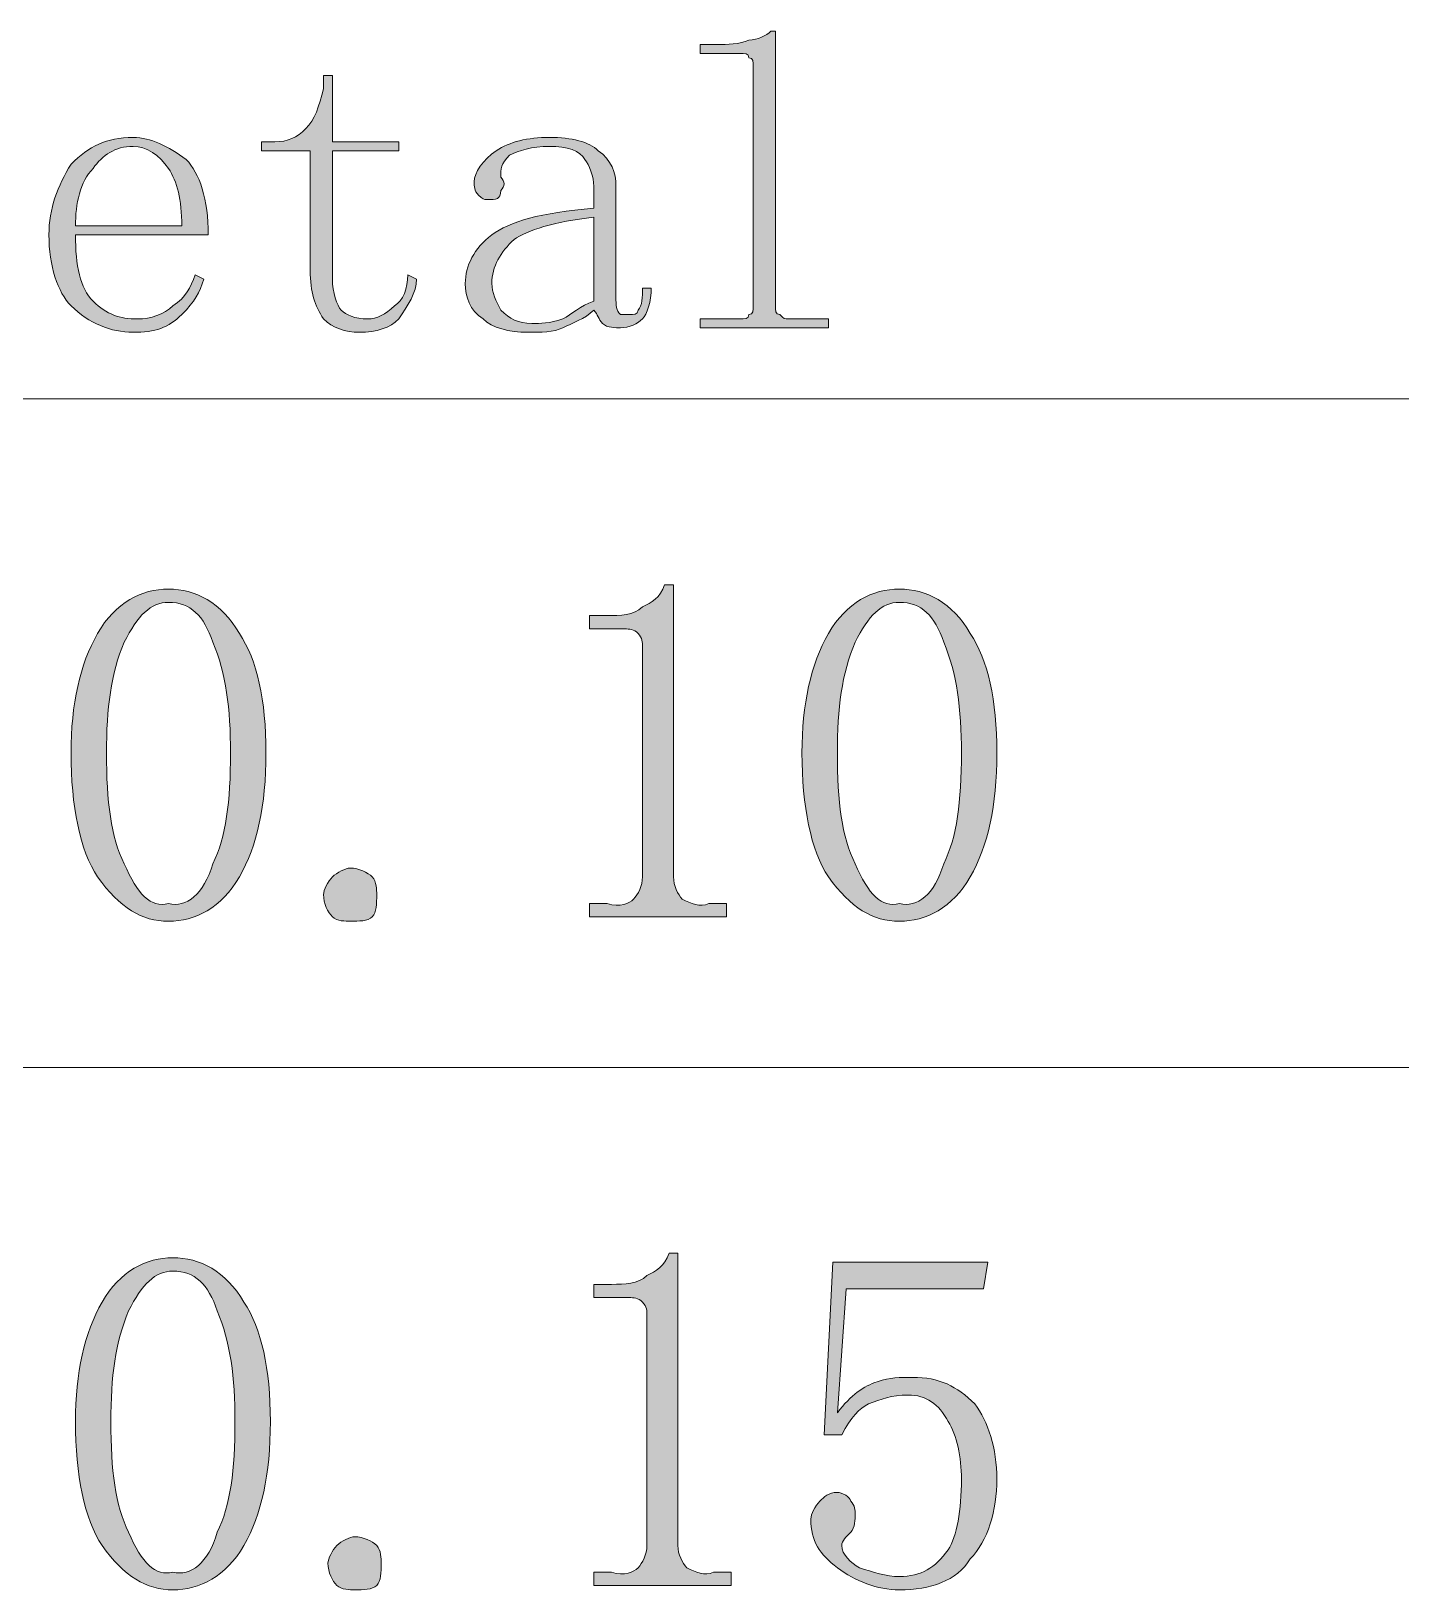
# Model space of a CAD drawing. Header units: millimetres. Extents: x 0 to 297, y 0 to 208.
# Drawn here: x 155.54 to 161.5, y 13.03 to 19.78 of the extents above; entities that cross this region are included whole.
import ezdxf

# ---------------------------------------------------------------- set-up
doc = ezdxf.new("R2010")
doc.units = ezdxf.units.MM

msp = doc.modelspace()

# ---------------------------------------------------------------- hatches: boundary and pattern name
h = msp.add_hatch(color=7)
edge = h.paths.add_edge_path(flags=0)
edge.add_spline(control_points=[(155.364392, 18.590982), (155.364392, 18.571579), (155.364392, 18.552529), (155.383794, 18.552529), (155.402844, 18.533479), (155.402844, 18.533479), (155.421894, 18.533479), (155.421894, 18.533479), (155.460347, 18.533479), (155.460347, 18.533479), (155.460347, 18.533479), (155.460347, 18.495026), (155.460347, 18.495026), (155.460347, 18.495026), (155.153783, 18.495026), (155.153783, 18.495026), (155.153783, 18.495026), (155.153783, 18.533479), (155.153783, 18.533479), (155.153783, 18.533479), (155.191883, 18.533479), (155.191883, 18.533479), (155.211286, 18.533479), (155.230336, 18.533479), (155.230336, 18.552529), (155.249386, 18.552529), (155.249386, 18.571579), (155.249386, 18.590982), (155.249386, 18.590982), (155.249386, 19.530076), (155.249386, 19.530076), (155.249386, 19.530076), (155.230336, 19.530076), (155.230336, 19.530076), (155.230336, 19.530076), (155.000325, 18.495026), (155.000325, 18.495026), (155.000325, 18.495026), (154.942822, 18.495026), (154.942822, 18.495026), (154.942822, 18.495026), (154.942822, 18.495026), (154.942822, 18.495026), (154.942822, 18.495026), (154.732214, 19.510674), (154.732214, 19.510674), (154.732214, 19.510674), (154.712811, 19.510674), (154.712811, 19.510674), (154.712811, 19.510674), (154.712811, 18.590982), (154.712811, 18.590982), (154.712811, 18.571579), (154.712811, 18.552529), (154.732214, 18.552529), (154.751264, 18.533479), (154.770314, 18.533479), (154.789717, 18.533479), (154.789717, 18.533479), (154.808767, 18.533479), (154.808767, 18.533479), (154.808767, 18.533479), (154.808767, 18.495026), (154.808767, 18.495026), (154.808767, 18.495026), (154.578756, 18.495026), (154.578756, 18.495026), (154.578756, 18.495026), (154.578756, 18.533479), (154.578756, 18.533479), (154.578756, 18.533479), (154.597806, 18.533479), (154.597806, 18.533479), (154.636258, 18.533479), (154.655308, 18.533479), (154.655308, 18.552529), (154.674711, 18.552529), (154.674711, 18.571579), (154.674711, 18.590982), (154.674711, 18.590982), (154.674711, 19.625679), (154.674711, 19.625679), (154.674711, 19.645082), (154.674711, 19.664132), (154.655308, 19.664132), (154.655308, 19.683182), (154.636258, 19.683182), (154.617208, 19.683182), (154.617208, 19.683182), (154.578756, 19.683182), (154.578756, 19.683182), (154.578756, 19.683182), (154.578756, 19.721635), (154.578756, 19.721635), (154.578756, 19.721635), (154.789717, 19.721635), (154.789717, 19.721635), (154.789717, 19.721635), (154.981275, 18.78254), (154.981275, 18.78254), (154.981275, 18.78254), (155.000325, 18.78254), (155.000325, 18.78254), (155.000325, 18.78254), (155.211286, 19.721635), (155.211286, 19.721635), (155.211286, 19.721635), (155.460347, 19.721635), (155.460347, 19.721635), (155.460347, 19.721635), (155.460347, 19.683182), (155.460347, 19.683182), (155.460347, 19.683182), (155.421894, 19.683182), (155.421894, 19.683182), (155.402844, 19.683182), (155.402844, 19.683182), (155.383794, 19.664132), (155.364392, 19.664132), (155.364392, 19.645082), (155.364392, 19.625679), (155.364392, 19.625679), (155.364392, 18.590982), (155.364392, 18.590982), (155.364392, 18.590982), (155.364392, 18.590982), (155.364392, 18.590982)], knot_values=[0, 0, 0, 0, 1, 1, 1, 2, 2, 2, 3, 3, 3, 4, 4, 4, 5, 5, 5, 6, 6, 6, 7, 7, 7, 8, 8, 8, 9, 9, 9, 10, 10, 10, 11, 11, 11, 12, 12, 12, 13, 13, 13, 14, 14, 14, 15, 15, 15, 16, 16, 16, 17, 17, 17, 18, 18, 18, 19, 19, 19, 20, 20, 20, 21, 21, 21, 22, 22, 22, 23, 23, 23, 24, 24, 24, 25, 25, 25, 26, 26, 26, 27, 27, 27, 28, 28, 28, 29, 29, 29, 30, 30, 30, 31, 31, 31, 32, 32, 32, 33, 33, 33, 34, 34, 34, 35, 35, 35, 36, 36, 36, 37, 37, 37, 38, 38, 38, 39, 39, 39, 40, 40, 40, 41, 41, 41, 42, 42, 42, 42], degree=3, periodic=1)
edge = h.paths.add_edge_path(flags=0)
edge.add_spline(control_points=[(156.188481, 18.935999), (156.188481, 19.050651), (156.169431, 19.127557), (156.130978, 19.18506), (156.092878, 19.242563), (156.035375, 19.280663), (155.977872, 19.280663), (155.900967, 19.280663), (155.843817, 19.242563), (155.805364, 19.18506), (155.747861, 19.127557), (155.728811, 19.031601), (155.728811, 18.935999), (155.728811, 18.935999), (156.188481, 18.935999), (156.188481, 18.935999), (156.188481, 18.935999), (156.188481, 18.935999), (156.188481, 18.935999)], knot_values=[0, 0, 0, 0, 1, 1, 1, 2, 2, 2, 3, 3, 3, 4, 4, 4, 5, 5, 5, 6, 6, 6, 6], degree=3, periodic=1)
edge = h.paths.add_edge_path(flags=0)
edge.add_spline(control_points=[(155.728811, 18.897546), (155.728811, 18.76349), (155.747861, 18.667535), (155.805364, 18.610032), (155.862867, 18.552529), (155.920369, 18.533479), (155.996922, 18.533479), (156.054425, 18.533479), (156.111928, 18.552529), (156.150381, 18.590982), (156.207883, 18.629082), (156.226933, 18.667535), (156.245983, 18.725038), (156.245983, 18.725038), (156.284436, 18.705988), (156.284436, 18.705988), (156.265386, 18.648485), (156.245983, 18.610032), (156.188481, 18.552529), (156.130978, 18.495026), (156.073475, 18.475976), (155.977872, 18.475976), (155.881917, 18.475976), (155.786314, 18.514076), (155.709408, 18.590982), (155.651906, 18.648485), (155.613806, 18.76349), (155.613806, 18.897546), (155.613806, 19.012551), (155.651906, 19.108154), (155.709408, 19.20411), (155.786314, 19.280663), (155.862867, 19.319115), (155.977872, 19.319115), (156.054425, 19.319115), (156.130978, 19.280663), (156.207883, 19.22316), (156.265386, 19.165657), (156.303486, 19.050651), (156.303486, 18.897546), (156.303486, 18.897546), (155.728811, 18.897546), (155.728811, 18.897546), (155.728811, 18.897546), (155.728811, 18.897546), (155.728811, 18.897546)], knot_values=[0, 0, 0, 0, 1, 1, 1, 2, 2, 2, 3, 3, 3, 4, 4, 4, 5, 5, 5, 6, 6, 6, 7, 7, 7, 8, 8, 8, 9, 9, 9, 10, 10, 10, 11, 11, 11, 12, 12, 12, 13, 13, 13, 14, 14, 14, 15, 15, 15, 15], degree=3, periodic=1)
edge = h.paths.add_edge_path(flags=0)
edge.add_spline(control_points=[(156.840414, 18.705988), (156.840414, 18.648485), (156.859464, 18.590982), (156.878514, 18.571579), (156.897917, 18.552529), (156.936017, 18.533479), (156.993519, 18.533479), (157.031972, 18.533479), (157.070072, 18.552529), (157.108525, 18.590982), (157.146978, 18.610032), (157.166028, 18.667535), (157.166028, 18.725038), (157.166028, 18.725038), (157.204481, 18.705988), (157.204481, 18.705988), (157.204481, 18.648485), (157.166028, 18.590982), (157.127575, 18.533479), (157.089475, 18.495026), (157.031972, 18.475976), (156.955419, 18.475976), (156.897917, 18.475976), (156.840414, 18.495026), (156.801961, 18.533479), (156.763508, 18.590982), (156.744458, 18.648485), (156.744458, 18.744088), (156.744458, 18.744088), (156.744458, 19.261613), (156.744458, 19.261613), (156.744458, 19.261613), (156.533497, 19.261613), (156.533497, 19.261613), (156.533497, 19.261613), (156.533497, 19.300065), (156.533497, 19.300065), (156.533497, 19.300065), (156.591, 19.300065), (156.591, 19.300065), (156.648503, 19.300065), (156.686956, 19.319115), (156.725408, 19.357568), (156.763508, 19.395668), (156.782911, 19.453171), (156.801961, 19.530076), (156.801961, 19.530076), (156.801961, 19.587579), (156.801961, 19.587579), (156.801961, 19.587579), (156.840414, 19.587579), (156.840414, 19.587579), (156.840414, 19.587579), (156.840414, 19.300065), (156.840414, 19.300065), (156.840414, 19.300065), (157.127575, 19.300065), (157.127575, 19.300065), (157.127575, 19.300065), (157.127575, 19.261613), (157.127575, 19.261613), (157.127575, 19.261613), (156.840414, 19.261613), (156.840414, 19.261613), (156.840414, 19.261613), (156.840414, 18.705988), (156.840414, 18.705988), (156.840414, 18.705988), (156.840414, 18.705988), (156.840414, 18.705988)], knot_values=[0, 0, 0, 0, 1, 1, 1, 2, 2, 2, 3, 3, 3, 4, 4, 4, 5, 5, 5, 6, 6, 6, 7, 7, 7, 8, 8, 8, 9, 9, 9, 10, 10, 10, 11, 11, 11, 12, 12, 12, 13, 13, 13, 14, 14, 14, 15, 15, 15, 16, 16, 16, 17, 17, 17, 18, 18, 18, 19, 19, 19, 20, 20, 20, 21, 21, 21, 22, 22, 22, 23, 23, 23, 23], degree=3, periodic=1)
edge = h.paths.add_edge_path(flags=0)
edge.add_spline(control_points=[(157.683553, 18.475976), (157.607, 18.475976), (157.530094, 18.495026), (157.491994, 18.533479), (157.434492, 18.571579), (157.415089, 18.629082), (157.415089, 18.686585), (157.415089, 18.76349), (157.453542, 18.840043), (157.530094, 18.897546), (157.607, 18.955049), (157.741056, 18.993149), (157.971067, 19.012551), (157.971067, 19.012551), (157.971067, 19.108154), (157.971067, 19.108154), (157.971067, 19.146607), (157.952017, 19.20411), (157.932614, 19.22316), (157.913564, 19.261613), (157.856061, 19.280663), (157.779508, 19.280663), (157.702603, 19.280663), (157.6451, 19.261613), (157.607, 19.242563), (157.568547, 19.20411), (157.568547, 19.18506), (157.568547, 19.146607), (157.587597, 19.127557), (157.587597, 19.108154), (157.568547, 19.089104), (157.568547, 19.050651), (157.549497, 19.050651), (157.511044, 19.050651), (157.491994, 19.050651), (157.491994, 19.050651), (157.472592, 19.070054), (157.453542, 19.089104), (157.453542, 19.108154), (157.453542, 19.127557), (157.453542, 19.165657), (157.491994, 19.22316), (157.549497, 19.261613), (157.607, 19.300065), (157.683553, 19.319115), (157.779508, 19.319115), (157.875111, 19.319115), (157.952017, 19.300065), (157.990117, 19.261613), (158.047619, 19.22316), (158.067022, 19.165657), (158.067022, 19.108154), (158.067022, 19.108154), (158.067022, 18.629082), (158.067022, 18.629082), (158.067022, 18.590982), (158.067022, 18.571579), (158.086072, 18.552529), (158.086072, 18.552529), (158.105122, 18.552529), (158.124525, 18.552529), (158.143575, 18.552529), (158.162625, 18.552529), (158.162625, 18.571579), (158.181675, 18.590982), (158.181675, 18.629082), (158.181675, 18.667535), (158.181675, 18.667535), (158.220128, 18.667535), (158.220128, 18.667535), (158.220128, 18.610032), (158.201078, 18.552529), (158.181675, 18.533479), (158.162625, 18.514076), (158.124525, 18.495026), (158.086072, 18.495026), (158.067022, 18.495026), (158.028569, 18.495026), (158.009519, 18.514076), (157.990117, 18.533479), (157.990117, 18.552529), (157.971067, 18.571579), (157.932614, 18.533479), (157.875111, 18.514076), (157.837011, 18.495026), (157.798558, 18.475976), (157.741056, 18.475976), (157.683553, 18.475976), (157.683553, 18.475976), (157.683553, 18.475976), (157.683553, 18.475976), (157.683553, 18.475976), (157.683553, 18.475976), (157.683553, 18.475976)], knot_values=[0, 0, 0, 0, 1, 1, 1, 2, 2, 2, 3, 3, 3, 4, 4, 4, 5, 5, 5, 6, 6, 6, 7, 7, 7, 8, 8, 8, 9, 9, 9, 10, 10, 10, 11, 11, 11, 12, 12, 12, 13, 13, 13, 14, 14, 14, 15, 15, 15, 16, 16, 16, 17, 17, 17, 18, 18, 18, 19, 19, 19, 20, 20, 20, 21, 21, 21, 22, 22, 22, 23, 23, 23, 24, 24, 24, 25, 25, 25, 26, 26, 26, 27, 27, 27, 28, 28, 28, 29, 29, 29, 30, 30, 30, 31, 31, 31, 31], degree=3, periodic=1)
edge = h.paths.add_edge_path(flags=0)
edge.add_spline(control_points=[(157.530094, 18.686585), (157.530094, 18.648485), (157.549497, 18.610032), (157.568547, 18.571579), (157.607, 18.533479), (157.6451, 18.514076), (157.702603, 18.514076), (157.741056, 18.514076), (157.779508, 18.514076), (157.837011, 18.533479), (157.875111, 18.552529), (157.913564, 18.590982), (157.971067, 18.610032), (157.971067, 18.610032), (157.971067, 18.974099), (157.971067, 18.974099), (157.798558, 18.955049), (157.683553, 18.916596), (157.62605, 18.878143), (157.568547, 18.820993), (157.530094, 18.76349), (157.530094, 18.686585), (157.530094, 18.686585), (157.530094, 18.686585), (157.530094, 18.686585), (157.530094, 18.686585), (157.530094, 18.686585), (157.530094, 18.686585)], knot_values=[0, 0, 0, 0, 1, 1, 1, 2, 2, 2, 3, 3, 3, 4, 4, 4, 5, 5, 5, 6, 6, 6, 7, 7, 7, 8, 8, 8, 9, 9, 9, 9], degree=3, periodic=1)
edge = h.paths.add_edge_path(flags=0)
edge.add_spline(control_points=[(158.507642, 19.721635), (158.546094, 19.721635), (158.603597, 19.721635), (158.641697, 19.740685), (158.68015, 19.740685), (158.718603, 19.760088), (158.737653, 19.779138), (158.737653, 19.779138), (158.756703, 19.779138), (158.756703, 19.779138), (158.756703, 19.779138), (158.756703, 18.590982), (158.756703, 18.590982), (158.756703, 18.571579), (158.756703, 18.552529), (158.776106, 18.552529), (158.795156, 18.533479), (158.795156, 18.533479), (158.814206, 18.533479), (158.814206, 18.533479), (158.986714, 18.533479), (158.986714, 18.533479), (158.986714, 18.533479), (158.986714, 18.495026), (158.986714, 18.495026), (158.986714, 18.495026), (158.431089, 18.495026), (158.431089, 18.495026), (158.431089, 18.495026), (158.431089, 18.533479), (158.431089, 18.533479), (158.431089, 18.533479), (158.603597, 18.533479), (158.603597, 18.533479), (158.622647, 18.533479), (158.641697, 18.533479), (158.641697, 18.552529), (158.6611, 18.552529), (158.6611, 18.571579), (158.6611, 18.590982), (158.6611, 18.590982), (158.6611, 19.625679), (158.6611, 19.625679), (158.6611, 19.645082), (158.6611, 19.664132), (158.641697, 19.664132), (158.641697, 19.683182), (158.622647, 19.683182), (158.603597, 19.683182), (158.603597, 19.683182), (158.431089, 19.683182), (158.431089, 19.683182), (158.431089, 19.683182), (158.431089, 19.721635), (158.431089, 19.721635), (158.431089, 19.721635), (158.507642, 19.721635), (158.507642, 19.721635), (158.507642, 19.721635), (158.507642, 19.721635), (158.507642, 19.721635)], knot_values=[0, 0, 0, 0, 1, 1, 1, 2, 2, 2, 3, 3, 3, 4, 4, 4, 5, 5, 5, 6, 6, 6, 7, 7, 7, 8, 8, 8, 9, 9, 9, 10, 10, 10, 11, 11, 11, 12, 12, 12, 13, 13, 13, 14, 14, 14, 15, 15, 15, 16, 16, 16, 17, 17, 17, 18, 18, 18, 19, 19, 19, 20, 20, 20, 20], degree=3, periodic=1)
h = msp.add_hatch(color=7)
edge = h.paths.add_edge_path(flags=0)
edge.add_spline(control_points=[(156.130978, 17.306871), (156.054425, 17.306871), (155.996922, 17.249368), (155.939419, 17.134363), (155.881917, 16.999954), (155.862867, 16.846849), (155.862867, 16.65529), (155.862867, 16.444329), (155.881917, 16.290871), (155.939419, 16.175865), (155.996922, 16.04181), (156.054425, 15.984307), (156.130978, 16.003357), (156.207883, 15.984307), (156.284436, 16.04181), (156.322889, 16.175865), (156.380392, 16.290871), (156.399442, 16.444329), (156.399442, 16.65529), (156.399442, 16.846849), (156.380392, 16.999954), (156.322889, 17.134363), (156.284436, 17.249368), (156.226933, 17.306871), (156.130978, 17.306871), (156.130978, 17.306871), (156.130978, 17.306871), (156.130978, 17.306871), (156.130978, 17.306871), (156.130978, 17.306871), (156.130978, 17.306871)], knot_values=[0, 0, 0, 0, 1, 1, 1, 2, 2, 2, 3, 3, 3, 4, 4, 4, 5, 5, 5, 6, 6, 6, 7, 7, 7, 8, 8, 8, 9, 9, 9, 10, 10, 10, 10], degree=3, periodic=1)
edge = h.paths.add_edge_path(flags=0)
edge.add_spline(control_points=[(156.130978, 15.926804), (156.015972, 15.926804), (155.920369, 15.984307), (155.824414, 16.118363), (155.747861, 16.233368), (155.709408, 16.425279), (155.709408, 16.65529), (155.709408, 16.865899), (155.747861, 17.038407), (155.824414, 17.172463), (155.900967, 17.306871), (156.015972, 17.364374), (156.130978, 17.364374), (156.245983, 17.364374), (156.360989, 17.306871), (156.437894, 17.172463), (156.514447, 17.057457), (156.5529, 16.884949), (156.5529, 16.65529), (156.5529, 16.425279), (156.514447, 16.252771), (156.437894, 16.118363), (156.360989, 15.984307), (156.245983, 15.926804), (156.130978, 15.926804), (156.130978, 15.926804), (156.130978, 15.926804), (156.130978, 15.926804), (156.130978, 15.926804), (156.130978, 15.926804), (156.130978, 15.926804)], knot_values=[0, 0, 0, 0, 1, 1, 1, 2, 2, 2, 3, 3, 3, 4, 4, 4, 5, 5, 5, 6, 6, 6, 7, 7, 7, 8, 8, 8, 9, 9, 9, 10, 10, 10, 10], degree=3, periodic=1)
edge = h.paths.add_edge_path(flags=0)
edge.add_spline(control_points=[(157.031972, 16.04181), (157.031972, 16.003357), (157.031972, 15.965257), (157.012922, 15.945854), (156.993519, 15.926804), (156.955419, 15.926804), (156.916967, 15.926804), (156.897917, 15.926804), (156.859464, 15.926804), (156.840414, 15.945854), (156.821011, 15.965257), (156.801961, 16.003357), (156.801961, 16.04181), (156.801961, 16.06086), (156.821011, 16.099313), (156.840414, 16.118363), (156.859464, 16.137765), (156.897917, 16.156815), (156.916967, 16.156815), (156.955419, 16.156815), (156.993519, 16.137765), (157.012922, 16.118363), (157.031972, 16.099313), (157.031972, 16.06086), (157.031972, 16.04181), (157.031972, 16.04181), (157.031972, 16.04181), (157.031972, 16.04181), (157.031972, 16.04181), (157.031972, 16.04181), (157.031972, 16.04181)], knot_values=[0, 0, 0, 0, 1, 1, 1, 2, 2, 2, 3, 3, 3, 4, 4, 4, 5, 5, 5, 6, 6, 6, 7, 7, 7, 8, 8, 8, 9, 9, 9, 10, 10, 10, 10], degree=3, periodic=1)
edge = h.paths.add_edge_path(flags=0)
edge.add_spline(control_points=[(158.316083, 17.383424), (158.316083, 17.383424), (158.316083, 16.118363), (158.316083, 16.118363), (158.316083, 16.080263), (158.335133, 16.04181), (158.354183, 16.02276), (158.392636, 16.003357), (158.431089, 15.984307), (158.469189, 16.003357), (158.469189, 16.003357), (158.546094, 16.003357), (158.546094, 16.003357), (158.546094, 16.003357), (158.546094, 15.945854), (158.546094, 15.945854), (158.546094, 15.945854), (157.952017, 15.945854), (157.952017, 15.945854), (157.952017, 15.945854), (157.952017, 16.003357), (157.952017, 16.003357), (157.952017, 16.003357), (158.028569, 16.003357), (158.028569, 16.003357), (158.086072, 15.984307), (158.124525, 16.003357), (158.143575, 16.02276), (158.162625, 16.04181), (158.181675, 16.080263), (158.181675, 16.118363), (158.181675, 16.118363), (158.181675, 17.11496), (158.181675, 17.11496), (158.181675, 17.134363), (158.181675, 17.153413), (158.162625, 17.172463), (158.143575, 17.191865), (158.124525, 17.191865), (158.105122, 17.191865), (158.105122, 17.191865), (157.952017, 17.191865), (157.952017, 17.191865), (157.952017, 17.191865), (157.952017, 17.249368), (157.952017, 17.249368), (157.952017, 17.249368), (158.028569, 17.249368), (158.028569, 17.249368), (158.086072, 17.249368), (158.143575, 17.249368), (158.181675, 17.287468), (158.220128, 17.306871), (158.258581, 17.325921), (158.277631, 17.383424), (158.277631, 17.383424), (158.316083, 17.383424), (158.316083, 17.383424), (158.316083, 17.383424), (158.316083, 17.383424), (158.316083, 17.383424)], knot_values=[0, 0, 0, 0, 1, 1, 1, 2, 2, 2, 3, 3, 3, 4, 4, 4, 5, 5, 5, 6, 6, 6, 7, 7, 7, 8, 8, 8, 9, 9, 9, 10, 10, 10, 11, 11, 11, 12, 12, 12, 13, 13, 13, 14, 14, 14, 15, 15, 15, 16, 16, 16, 17, 17, 17, 18, 18, 18, 19, 19, 19, 20, 20, 20, 20], degree=3, periodic=1)
edge = h.paths.add_edge_path(flags=0)
edge.add_spline(control_points=[(159.293278, 17.306871), (159.216725, 17.306871), (159.159222, 17.249368), (159.101719, 17.134363), (159.044217, 16.999954), (159.025167, 16.846849), (159.025167, 16.65529), (159.025167, 16.444329), (159.044217, 16.290871), (159.101719, 16.175865), (159.159222, 16.04181), (159.216725, 15.984307), (159.293278, 16.003357), (159.370183, 15.984307), (159.446736, 16.04181), (159.485189, 16.175865), (159.542692, 16.290871), (159.561742, 16.444329), (159.561742, 16.65529), (159.561742, 16.846849), (159.542692, 16.999954), (159.485189, 17.134363), (159.446736, 17.249368), (159.389233, 17.306871), (159.293278, 17.306871), (159.293278, 17.306871), (159.293278, 17.306871), (159.293278, 17.306871), (159.293278, 17.306871), (159.293278, 17.306871), (159.293278, 17.306871)], knot_values=[0, 0, 0, 0, 1, 1, 1, 2, 2, 2, 3, 3, 3, 4, 4, 4, 5, 5, 5, 6, 6, 6, 7, 7, 7, 8, 8, 8, 9, 9, 9, 10, 10, 10, 10], degree=3, periodic=1)
edge = h.paths.add_edge_path(flags=0)
edge.add_spline(control_points=[(159.293278, 15.926804), (159.178272, 15.926804), (159.082669, 15.984307), (158.986714, 16.118363), (158.910161, 16.233368), (158.871708, 16.425279), (158.871708, 16.65529), (158.871708, 16.865899), (158.910161, 17.038407), (158.986714, 17.172463), (159.063619, 17.306871), (159.178272, 17.364374), (159.293278, 17.364374), (159.408283, 17.364374), (159.523289, 17.306871), (159.600194, 17.172463), (159.676747, 17.057457), (159.7152, 16.884949), (159.7152, 16.65529), (159.7152, 16.425279), (159.676747, 16.252771), (159.600194, 16.118363), (159.523289, 15.984307), (159.408283, 15.926804), (159.293278, 15.926804), (159.293278, 15.926804), (159.293278, 15.926804), (159.293278, 15.926804), (159.293278, 15.926804), (159.293278, 15.926804), (159.293278, 15.926804)], knot_values=[0, 0, 0, 0, 1, 1, 1, 2, 2, 2, 3, 3, 3, 4, 4, 4, 5, 5, 5, 6, 6, 6, 7, 7, 7, 8, 8, 8, 9, 9, 9, 10, 10, 10, 10], degree=3, periodic=1)
h = msp.add_hatch(color=7)
edge = h.paths.add_edge_path(flags=0)
edge.add_spline(control_points=[(156.150381, 14.412682), (156.073475, 14.412682), (156.015972, 14.355179), (155.958822, 14.240174), (155.900967, 14.106118), (155.881917, 13.95266), (155.881917, 13.761101), (155.881917, 13.550493), (155.900967, 13.397035), (155.958822, 13.282029), (156.015972, 13.147974), (156.073475, 13.090471), (156.150381, 13.109521), (156.226933, 13.090471), (156.303486, 13.147974), (156.341939, 13.282029), (156.399442, 13.397035), (156.418492, 13.550493), (156.418492, 13.761101), (156.418492, 13.95266), (156.399442, 14.106118), (156.341939, 14.240174), (156.303486, 14.355179), (156.245983, 14.412682), (156.150381, 14.412682), (156.150381, 14.412682), (156.150381, 14.412682), (156.150381, 14.412682), (156.150381, 14.412682), (156.150381, 14.412682), (156.150381, 14.412682)], knot_values=[0, 0, 0, 0, 1, 1, 1, 2, 2, 2, 3, 3, 3, 4, 4, 4, 5, 5, 5, 6, 6, 6, 7, 7, 7, 8, 8, 8, 9, 9, 9, 10, 10, 10, 10], degree=3, periodic=1)
edge = h.paths.add_edge_path(flags=0)
edge.add_spline(control_points=[(156.150381, 13.032968), (156.035375, 13.032968), (155.939419, 13.090471), (155.843817, 13.224526), (155.766911, 13.339532), (155.728811, 13.53109), (155.728811, 13.761101), (155.728811, 13.972063), (155.766911, 14.144571), (155.843817, 14.278626), (155.920369, 14.412682), (156.035375, 14.470185), (156.150381, 14.470185), (156.265386, 14.470185), (156.380392, 14.412682), (156.456944, 14.278626), (156.533497, 14.163621), (156.57195, 13.991113), (156.57195, 13.761101), (156.57195, 13.53109), (156.533497, 13.358582), (156.456944, 13.224526), (156.380392, 13.090471), (156.265386, 13.032968), (156.150381, 13.032968), (156.150381, 13.032968), (156.150381, 13.032968), (156.150381, 13.032968), (156.150381, 13.032968), (156.150381, 13.032968), (156.150381, 13.032968)], knot_values=[0, 0, 0, 0, 1, 1, 1, 2, 2, 2, 3, 3, 3, 4, 4, 4, 5, 5, 5, 6, 6, 6, 7, 7, 7, 8, 8, 8, 9, 9, 9, 10, 10, 10, 10], degree=3, periodic=1)
edge = h.paths.add_edge_path(flags=0)
edge.add_spline(control_points=[(157.051022, 13.147974), (157.051022, 13.109521), (157.051022, 13.071068), (157.031972, 13.052018), (157.012922, 13.032968), (156.974469, 13.032968), (156.936017, 13.032968), (156.916967, 13.032968), (156.878514, 13.032968), (156.859464, 13.052018), (156.840414, 13.071068), (156.821011, 13.109521), (156.821011, 13.147974), (156.821011, 13.167024), (156.840414, 13.205476), (156.859464, 13.224526), (156.878514, 13.243576), (156.916967, 13.262979), (156.936017, 13.262979), (156.974469, 13.262979), (157.012922, 13.243576), (157.031972, 13.224526), (157.051022, 13.205476), (157.051022, 13.167024), (157.051022, 13.147974), (157.051022, 13.147974), (157.051022, 13.147974), (157.051022, 13.147974), (157.051022, 13.147974), (157.051022, 13.147974), (157.051022, 13.147974)], knot_values=[0, 0, 0, 0, 1, 1, 1, 2, 2, 2, 3, 3, 3, 4, 4, 4, 5, 5, 5, 6, 6, 6, 7, 7, 7, 8, 8, 8, 9, 9, 9, 10, 10, 10, 10], degree=3, periodic=1)
edge = h.paths.add_edge_path(flags=0)
edge.add_spline(control_points=[(158.335133, 14.489588), (158.335133, 14.489588), (158.335133, 13.224526), (158.335133, 13.224526), (158.335133, 13.186074), (158.354183, 13.147974), (158.373586, 13.128571), (158.411686, 13.109521), (158.450139, 13.090471), (158.488592, 13.109521), (158.488592, 13.109521), (158.565144, 13.109521), (158.565144, 13.109521), (158.565144, 13.109521), (158.565144, 13.052018), (158.565144, 13.052018), (158.565144, 13.052018), (157.971067, 13.052018), (157.971067, 13.052018), (157.971067, 13.052018), (157.971067, 13.109521), (157.971067, 13.109521), (157.971067, 13.109521), (158.047619, 13.109521), (158.047619, 13.109521), (158.105122, 13.090471), (158.143575, 13.109521), (158.162625, 13.128571), (158.181675, 13.147974), (158.201078, 13.186074), (158.201078, 13.224526), (158.201078, 13.224526), (158.201078, 14.221124), (158.201078, 14.221124), (158.201078, 14.240174), (158.201078, 14.259576), (158.181675, 14.278626), (158.162625, 14.297676), (158.143575, 14.297676), (158.124525, 14.297676), (158.124525, 14.297676), (157.971067, 14.297676), (157.971067, 14.297676), (157.971067, 14.297676), (157.971067, 14.355179), (157.971067, 14.355179), (157.971067, 14.355179), (158.047619, 14.355179), (158.047619, 14.355179), (158.105122, 14.355179), (158.162625, 14.355179), (158.201078, 14.393632), (158.239178, 14.412682), (158.277631, 14.432085), (158.296681, 14.489588), (158.296681, 14.489588), (158.335133, 14.489588), (158.335133, 14.489588), (158.335133, 14.489588), (158.335133, 14.489588), (158.335133, 14.489588)], knot_values=[0, 0, 0, 0, 1, 1, 1, 2, 2, 2, 3, 3, 3, 4, 4, 4, 5, 5, 5, 6, 6, 6, 7, 7, 7, 8, 8, 8, 9, 9, 9, 10, 10, 10, 11, 11, 11, 12, 12, 12, 13, 13, 13, 14, 14, 14, 15, 15, 15, 16, 16, 16, 17, 17, 17, 18, 18, 18, 19, 19, 19, 20, 20, 20, 20], degree=3, periodic=1)
edge = h.paths.add_edge_path(flags=0)
edge.add_spline(control_points=[(159.350781, 13.95266), (159.465786, 13.95266), (159.542692, 13.91456), (159.619244, 13.837654), (159.676747, 13.761101), (159.7152, 13.646096), (159.7152, 13.51204), (159.7152, 13.377985), (159.676747, 13.243576), (159.600194, 13.167024), (159.542692, 13.071068), (159.427686, 13.032968), (159.293278, 13.032968), (159.197675, 13.032968), (159.101719, 13.071068), (159.025167, 13.128571), (158.948614, 13.186074), (158.910161, 13.243576), (158.910161, 13.339532), (158.910161, 13.358582), (158.929211, 13.397035), (158.948614, 13.416085), (158.967664, 13.435488), (158.986714, 13.454538), (159.025167, 13.454538), (159.044217, 13.454538), (159.082669, 13.435488), (159.082669, 13.416085), (159.101719, 13.397035), (159.101719, 13.377985), (159.101719, 13.358582), (159.101719, 13.339532), (159.101719, 13.301079), (159.082669, 13.282029), (159.063619, 13.262979), (159.044217, 13.243576), (159.044217, 13.224526), (159.044217, 13.186074), (159.082669, 13.147974), (159.121122, 13.128571), (159.178272, 13.109521), (159.235775, 13.090471), (159.293278, 13.090471), (159.389233, 13.090471), (159.446736, 13.128571), (159.504239, 13.205476), (159.542692, 13.262979), (159.561742, 13.377985), (159.561742, 13.51204), (159.561742, 13.607643), (159.542692, 13.703599), (159.504239, 13.761101), (159.465786, 13.837654), (159.408283, 13.876107), (159.331731, 13.876107), (159.255178, 13.876107), (159.216725, 13.857057), (159.159222, 13.837654), (159.121122, 13.818604), (159.082669, 13.780151), (159.044217, 13.703599), (159.044217, 13.703599), (158.967664, 13.703599), (158.967664, 13.703599), (158.967664, 13.703599), (159.006117, 14.451135), (159.006117, 14.451135), (159.006117, 14.451135), (159.676747, 14.451135), (159.676747, 14.451135), (159.676747, 14.451135), (159.657697, 14.336129), (159.657697, 14.336129), (159.657697, 14.336129), (159.063619, 14.336129), (159.063619, 14.336129), (159.063619, 14.336129), (159.025167, 13.799554), (159.025167, 13.799554), (159.082669, 13.876107), (159.140172, 13.91456), (159.197675, 13.93361), (159.255178, 13.95266), (159.293278, 13.95266), (159.350781, 13.95266), (159.350781, 13.95266), (159.350781, 13.95266), (159.350781, 13.95266), (159.350781, 13.95266), (159.350781, 13.95266), (159.350781, 13.95266)], knot_values=[0, 0, 0, 0, 1, 1, 1, 2, 2, 2, 3, 3, 3, 4, 4, 4, 5, 5, 5, 6, 6, 6, 7, 7, 7, 8, 8, 8, 9, 9, 9, 10, 10, 10, 11, 11, 11, 12, 12, 12, 13, 13, 13, 14, 14, 14, 15, 15, 15, 16, 16, 16, 17, 17, 17, 18, 18, 18, 19, 19, 19, 20, 20, 20, 21, 21, 21, 22, 22, 22, 23, 23, 23, 24, 24, 24, 25, 25, 25, 26, 26, 26, 27, 27, 27, 28, 28, 28, 29, 29, 29, 30, 30, 30, 30], degree=3, periodic=1)

# ---------------------------------------------------------------- linework, layer by layer
at = {"color": 7, "lineweight": 15}
for points in [[(132.557661, 18.188463), (161.497433, 18.188463)], [(132.557661, 15.294274), (161.497433, 15.294274)]]:
    msp.add_lwpolyline(points, dxfattribs=at)
at = {"color": 7, "lineweight": 0}
for points, knots in [([(158.507642, 19.721635), (158.546094, 19.721635), (158.603597, 19.721635), (158.641697, 19.740685), (158.68015, 19.740685), (158.718603, 19.760088), (158.737653, 19.779138), (158.737653, 19.779138), (158.756703, 19.779138), (158.756703, 19.779138), (158.756703, 19.779138), (158.756703, 18.590982), (158.756703, 18.590982), (158.756703, 18.571579), (158.756703, 18.552529), (158.776106, 18.552529), (158.795156, 18.533479), (158.795156, 18.533479), (158.814206, 18.533479), (158.814206, 18.533479), (158.986714, 18.533479), (158.986714, 18.533479), (158.986714, 18.533479), (158.986714, 18.495026), (158.986714, 18.495026), (158.986714, 18.495026), (158.431089, 18.495026), (158.431089, 18.495026), (158.431089, 18.495026), (158.431089, 18.533479), (158.431089, 18.533479), (158.431089, 18.533479), (158.603597, 18.533479), (158.603597, 18.533479), (158.622647, 18.533479), (158.641697, 18.533479), (158.641697, 18.552529), (158.6611, 18.552529), (158.6611, 18.571579), (158.6611, 18.590982), (158.6611, 18.590982), (158.6611, 19.625679), (158.6611, 19.625679), (158.6611, 19.645082), (158.6611, 19.664132), (158.641697, 19.664132), (158.641697, 19.683182), (158.622647, 19.683182), (158.603597, 19.683182), (158.603597, 19.683182), (158.431089, 19.683182), (158.431089, 19.683182), (158.431089, 19.683182), (158.431089, 19.721635), (158.431089, 19.721635), (158.431089, 19.721635), (158.507642, 19.721635), (158.507642, 19.721635), (158.507642, 19.721635), (158.507642, 19.721635), (158.507642, 19.721635)], [0, 0, 0, 0, 1, 1, 1, 2, 2, 2, 3, 3, 3, 4, 4, 4, 5, 5, 5, 6, 6, 6, 7, 7, 7, 8, 8, 8, 9, 9, 9, 10, 10, 10, 11, 11, 11, 12, 12, 12, 13, 13, 13, 14, 14, 14, 15, 15, 15, 16, 16, 16, 17, 17, 17, 18, 18, 18, 19, 19, 19, 20, 20, 20, 20]), ([(156.840414, 18.705988), (156.840414, 18.648485), (156.859464, 18.590982), (156.878514, 18.571579), (156.897917, 18.552529), (156.936017, 18.533479), (156.993519, 18.533479), (157.031972, 18.533479), (157.070072, 18.552529), (157.108525, 18.590982), (157.146978, 18.610032), (157.166028, 18.667535), (157.166028, 18.725038), (157.166028, 18.725038), (157.204481, 18.705988), (157.204481, 18.705988), (157.204481, 18.648485), (157.166028, 18.590982), (157.127575, 18.533479), (157.089475, 18.495026), (157.031972, 18.475976), (156.955419, 18.475976), (156.897917, 18.475976), (156.840414, 18.495026), (156.801961, 18.533479), (156.763508, 18.590982), (156.744458, 18.648485), (156.744458, 18.744088), (156.744458, 18.744088), (156.744458, 19.261613), (156.744458, 19.261613), (156.744458, 19.261613), (156.533497, 19.261613), (156.533497, 19.261613), (156.533497, 19.261613), (156.533497, 19.300065), (156.533497, 19.300065), (156.533497, 19.300065), (156.591, 19.300065), (156.591, 19.300065), (156.648503, 19.300065), (156.686956, 19.319115), (156.725408, 19.357568), (156.763508, 19.395668), (156.782911, 19.453171), (156.801961, 19.530076), (156.801961, 19.530076), (156.801961, 19.587579), (156.801961, 19.587579), (156.801961, 19.587579), (156.840414, 19.587579), (156.840414, 19.587579), (156.840414, 19.587579), (156.840414, 19.300065), (156.840414, 19.300065), (156.840414, 19.300065), (157.127575, 19.300065), (157.127575, 19.300065), (157.127575, 19.300065), (157.127575, 19.261613), (157.127575, 19.261613), (157.127575, 19.261613), (156.840414, 19.261613), (156.840414, 19.261613), (156.840414, 19.261613), (156.840414, 18.705988), (156.840414, 18.705988), (156.840414, 18.705988), (156.840414, 18.705988), (156.840414, 18.705988)], [0, 0, 0, 0, 1, 1, 1, 2, 2, 2, 3, 3, 3, 4, 4, 4, 5, 5, 5, 6, 6, 6, 7, 7, 7, 8, 8, 8, 9, 9, 9, 10, 10, 10, 11, 11, 11, 12, 12, 12, 13, 13, 13, 14, 14, 14, 15, 15, 15, 16, 16, 16, 17, 17, 17, 18, 18, 18, 19, 19, 19, 20, 20, 20, 21, 21, 21, 22, 22, 22, 23, 23, 23, 23]), ([(155.728811, 18.897546), (155.728811, 18.76349), (155.747861, 18.667535), (155.805364, 18.610032), (155.862867, 18.552529), (155.920369, 18.533479), (155.996922, 18.533479), (156.054425, 18.533479), (156.111928, 18.552529), (156.150381, 18.590982), (156.207883, 18.629082), (156.226933, 18.667535), (156.245983, 18.725038), (156.245983, 18.725038), (156.284436, 18.705988), (156.284436, 18.705988), (156.265386, 18.648485), (156.245983, 18.610032), (156.188481, 18.552529), (156.130978, 18.495026), (156.073475, 18.475976), (155.977872, 18.475976), (155.881917, 18.475976), (155.786314, 18.514076), (155.709408, 18.590982), (155.651906, 18.648485), (155.613806, 18.76349), (155.613806, 18.897546), (155.613806, 19.012551), (155.651906, 19.108154), (155.709408, 19.20411), (155.786314, 19.280663), (155.862867, 19.319115), (155.977872, 19.319115), (156.054425, 19.319115), (156.130978, 19.280663), (156.207883, 19.22316), (156.265386, 19.165657), (156.303486, 19.050651), (156.303486, 18.897546), (156.303486, 18.897546), (155.728811, 18.897546), (155.728811, 18.897546), (155.728811, 18.897546), (155.728811, 18.897546), (155.728811, 18.897546)], [0, 0, 0, 0, 1, 1, 1, 2, 2, 2, 3, 3, 3, 4, 4, 4, 5, 5, 5, 6, 6, 6, 7, 7, 7, 8, 8, 8, 9, 9, 9, 10, 10, 10, 11, 11, 11, 12, 12, 12, 13, 13, 13, 14, 14, 14, 15, 15, 15, 15]), ([(157.683553, 18.475976), (157.607, 18.475976), (157.530094, 18.495026), (157.491994, 18.533479), (157.434492, 18.571579), (157.415089, 18.629082), (157.415089, 18.686585), (157.415089, 18.76349), (157.453542, 18.840043), (157.530094, 18.897546), (157.607, 18.955049), (157.741056, 18.993149), (157.971067, 19.012551), (157.971067, 19.012551), (157.971067, 19.108154), (157.971067, 19.108154), (157.971067, 19.146607), (157.952017, 19.20411), (157.932614, 19.22316), (157.913564, 19.261613), (157.856061, 19.280663), (157.779508, 19.280663), (157.702603, 19.280663), (157.6451, 19.261613), (157.607, 19.242563), (157.568547, 19.20411), (157.568547, 19.18506), (157.568547, 19.146607), (157.587597, 19.127557), (157.587597, 19.108154), (157.568547, 19.089104), (157.568547, 19.050651), (157.549497, 19.050651), (157.511044, 19.050651), (157.491994, 19.050651), (157.491994, 19.050651), (157.472592, 19.070054), (157.453542, 19.089104), (157.453542, 19.108154), (157.453542, 19.127557), (157.453542, 19.165657), (157.491994, 19.22316), (157.549497, 19.261613), (157.607, 19.300065), (157.683553, 19.319115), (157.779508, 19.319115), (157.875111, 19.319115), (157.952017, 19.300065), (157.990117, 19.261613), (158.047619, 19.22316), (158.067022, 19.165657), (158.067022, 19.108154), (158.067022, 19.108154), (158.067022, 18.629082), (158.067022, 18.629082), (158.067022, 18.590982), (158.067022, 18.571579), (158.086072, 18.552529), (158.086072, 18.552529), (158.105122, 18.552529), (158.124525, 18.552529), (158.143575, 18.552529), (158.162625, 18.552529), (158.162625, 18.571579), (158.181675, 18.590982), (158.181675, 18.629082), (158.181675, 18.667535), (158.181675, 18.667535), (158.220128, 18.667535), (158.220128, 18.667535), (158.220128, 18.610032), (158.201078, 18.552529), (158.181675, 18.533479), (158.162625, 18.514076), (158.124525, 18.495026), (158.086072, 18.495026), (158.067022, 18.495026), (158.028569, 18.495026), (158.009519, 18.514076), (157.990117, 18.533479), (157.990117, 18.552529), (157.971067, 18.571579), (157.932614, 18.533479), (157.875111, 18.514076), (157.837011, 18.495026), (157.798558, 18.475976), (157.741056, 18.475976), (157.683553, 18.475976), (157.683553, 18.475976), (157.683553, 18.475976), (157.683553, 18.475976), (157.683553, 18.475976), (157.683553, 18.475976), (157.683553, 18.475976)], [0, 0, 0, 0, 1, 1, 1, 2, 2, 2, 3, 3, 3, 4, 4, 4, 5, 5, 5, 6, 6, 6, 7, 7, 7, 8, 8, 8, 9, 9, 9, 10, 10, 10, 11, 11, 11, 12, 12, 12, 13, 13, 13, 14, 14, 14, 15, 15, 15, 16, 16, 16, 17, 17, 17, 18, 18, 18, 19, 19, 19, 20, 20, 20, 21, 21, 21, 22, 22, 22, 23, 23, 23, 24, 24, 24, 25, 25, 25, 26, 26, 26, 27, 27, 27, 28, 28, 28, 29, 29, 29, 30, 30, 30, 31, 31, 31, 31]), ([(156.188481, 18.935999), (156.188481, 19.050651), (156.169431, 19.127557), (156.130978, 19.18506), (156.092878, 19.242563), (156.035375, 19.280663), (155.977872, 19.280663), (155.900967, 19.280663), (155.843817, 19.242563), (155.805364, 19.18506), (155.747861, 19.127557), (155.728811, 19.031601), (155.728811, 18.935999), (155.728811, 18.935999), (156.188481, 18.935999), (156.188481, 18.935999), (156.188481, 18.935999), (156.188481, 18.935999), (156.188481, 18.935999)], [0, 0, 0, 0, 1, 1, 1, 2, 2, 2, 3, 3, 3, 4, 4, 4, 5, 5, 5, 6, 6, 6, 6]), ([(157.530094, 18.686585), (157.530094, 18.648485), (157.549497, 18.610032), (157.568547, 18.571579), (157.607, 18.533479), (157.6451, 18.514076), (157.702603, 18.514076), (157.741056, 18.514076), (157.779508, 18.514076), (157.837011, 18.533479), (157.875111, 18.552529), (157.913564, 18.590982), (157.971067, 18.610032), (157.971067, 18.610032), (157.971067, 18.974099), (157.971067, 18.974099), (157.798558, 18.955049), (157.683553, 18.916596), (157.62605, 18.878143), (157.568547, 18.820993), (157.530094, 18.76349), (157.530094, 18.686585), (157.530094, 18.686585), (157.530094, 18.686585), (157.530094, 18.686585), (157.530094, 18.686585), (157.530094, 18.686585), (157.530094, 18.686585)], [0, 0, 0, 0, 1, 1, 1, 2, 2, 2, 3, 3, 3, 4, 4, 4, 5, 5, 5, 6, 6, 6, 7, 7, 7, 8, 8, 8, 9, 9, 9, 9]), ([(156.130978, 15.926804), (156.015972, 15.926804), (155.920369, 15.984307), (155.824414, 16.118363), (155.747861, 16.233368), (155.709408, 16.425279), (155.709408, 16.65529), (155.709408, 16.865899), (155.747861, 17.038407), (155.824414, 17.172463), (155.900967, 17.306871), (156.015972, 17.364374), (156.130978, 17.364374), (156.245983, 17.364374), (156.360989, 17.306871), (156.437894, 17.172463), (156.514447, 17.057457), (156.5529, 16.884949), (156.5529, 16.65529), (156.5529, 16.425279), (156.514447, 16.252771), (156.437894, 16.118363), (156.360989, 15.984307), (156.245983, 15.926804), (156.130978, 15.926804), (156.130978, 15.926804), (156.130978, 15.926804), (156.130978, 15.926804), (156.130978, 15.926804), (156.130978, 15.926804), (156.130978, 15.926804)], [0, 0, 0, 0, 1, 1, 1, 2, 2, 2, 3, 3, 3, 4, 4, 4, 5, 5, 5, 6, 6, 6, 7, 7, 7, 8, 8, 8, 9, 9, 9, 10, 10, 10, 10]), ([(158.316083, 17.383424), (158.316083, 17.383424), (158.316083, 16.118363), (158.316083, 16.118363), (158.316083, 16.080263), (158.335133, 16.04181), (158.354183, 16.02276), (158.392636, 16.003357), (158.431089, 15.984307), (158.469189, 16.003357), (158.469189, 16.003357), (158.546094, 16.003357), (158.546094, 16.003357), (158.546094, 16.003357), (158.546094, 15.945854), (158.546094, 15.945854), (158.546094, 15.945854), (157.952017, 15.945854), (157.952017, 15.945854), (157.952017, 15.945854), (157.952017, 16.003357), (157.952017, 16.003357), (157.952017, 16.003357), (158.028569, 16.003357), (158.028569, 16.003357), (158.086072, 15.984307), (158.124525, 16.003357), (158.143575, 16.02276), (158.162625, 16.04181), (158.181675, 16.080263), (158.181675, 16.118363), (158.181675, 16.118363), (158.181675, 17.11496), (158.181675, 17.11496), (158.181675, 17.134363), (158.181675, 17.153413), (158.162625, 17.172463), (158.143575, 17.191865), (158.124525, 17.191865), (158.105122, 17.191865), (158.105122, 17.191865), (157.952017, 17.191865), (157.952017, 17.191865), (157.952017, 17.191865), (157.952017, 17.249368), (157.952017, 17.249368), (157.952017, 17.249368), (158.028569, 17.249368), (158.028569, 17.249368), (158.086072, 17.249368), (158.143575, 17.249368), (158.181675, 17.287468), (158.220128, 17.306871), (158.258581, 17.325921), (158.277631, 17.383424), (158.277631, 17.383424), (158.316083, 17.383424), (158.316083, 17.383424), (158.316083, 17.383424), (158.316083, 17.383424), (158.316083, 17.383424)], [0, 0, 0, 0, 1, 1, 1, 2, 2, 2, 3, 3, 3, 4, 4, 4, 5, 5, 5, 6, 6, 6, 7, 7, 7, 8, 8, 8, 9, 9, 9, 10, 10, 10, 11, 11, 11, 12, 12, 12, 13, 13, 13, 14, 14, 14, 15, 15, 15, 16, 16, 16, 17, 17, 17, 18, 18, 18, 19, 19, 19, 20, 20, 20, 20]), ([(159.293278, 15.926804), (159.178272, 15.926804), (159.082669, 15.984307), (158.986714, 16.118363), (158.910161, 16.233368), (158.871708, 16.425279), (158.871708, 16.65529), (158.871708, 16.865899), (158.910161, 17.038407), (158.986714, 17.172463), (159.063619, 17.306871), (159.178272, 17.364374), (159.293278, 17.364374), (159.408283, 17.364374), (159.523289, 17.306871), (159.600194, 17.172463), (159.676747, 17.057457), (159.7152, 16.884949), (159.7152, 16.65529), (159.7152, 16.425279), (159.676747, 16.252771), (159.600194, 16.118363), (159.523289, 15.984307), (159.408283, 15.926804), (159.293278, 15.926804), (159.293278, 15.926804), (159.293278, 15.926804), (159.293278, 15.926804), (159.293278, 15.926804), (159.293278, 15.926804), (159.293278, 15.926804)], [0, 0, 0, 0, 1, 1, 1, 2, 2, 2, 3, 3, 3, 4, 4, 4, 5, 5, 5, 6, 6, 6, 7, 7, 7, 8, 8, 8, 9, 9, 9, 10, 10, 10, 10]), ([(156.130978, 17.306871), (156.054425, 17.306871), (155.996922, 17.249368), (155.939419, 17.134363), (155.881917, 16.999954), (155.862867, 16.846849), (155.862867, 16.65529), (155.862867, 16.444329), (155.881917, 16.290871), (155.939419, 16.175865), (155.996922, 16.04181), (156.054425, 15.984307), (156.130978, 16.003357), (156.207883, 15.984307), (156.284436, 16.04181), (156.322889, 16.175865), (156.380392, 16.290871), (156.399442, 16.444329), (156.399442, 16.65529), (156.399442, 16.846849), (156.380392, 16.999954), (156.322889, 17.134363), (156.284436, 17.249368), (156.226933, 17.306871), (156.130978, 17.306871), (156.130978, 17.306871), (156.130978, 17.306871), (156.130978, 17.306871), (156.130978, 17.306871), (156.130978, 17.306871), (156.130978, 17.306871)], [0, 0, 0, 0, 1, 1, 1, 2, 2, 2, 3, 3, 3, 4, 4, 4, 5, 5, 5, 6, 6, 6, 7, 7, 7, 8, 8, 8, 9, 9, 9, 10, 10, 10, 10]), ([(159.293278, 17.306871), (159.216725, 17.306871), (159.159222, 17.249368), (159.101719, 17.134363), (159.044217, 16.999954), (159.025167, 16.846849), (159.025167, 16.65529), (159.025167, 16.444329), (159.044217, 16.290871), (159.101719, 16.175865), (159.159222, 16.04181), (159.216725, 15.984307), (159.293278, 16.003357), (159.370183, 15.984307), (159.446736, 16.04181), (159.485189, 16.175865), (159.542692, 16.290871), (159.561742, 16.444329), (159.561742, 16.65529), (159.561742, 16.846849), (159.542692, 16.999954), (159.485189, 17.134363), (159.446736, 17.249368), (159.389233, 17.306871), (159.293278, 17.306871), (159.293278, 17.306871), (159.293278, 17.306871), (159.293278, 17.306871), (159.293278, 17.306871), (159.293278, 17.306871), (159.293278, 17.306871)], [0, 0, 0, 0, 1, 1, 1, 2, 2, 2, 3, 3, 3, 4, 4, 4, 5, 5, 5, 6, 6, 6, 7, 7, 7, 8, 8, 8, 9, 9, 9, 10, 10, 10, 10]), ([(157.031972, 16.04181), (157.031972, 16.003357), (157.031972, 15.965257), (157.012922, 15.945854), (156.993519, 15.926804), (156.955419, 15.926804), (156.916967, 15.926804), (156.897917, 15.926804), (156.859464, 15.926804), (156.840414, 15.945854), (156.821011, 15.965257), (156.801961, 16.003357), (156.801961, 16.04181), (156.801961, 16.06086), (156.821011, 16.099313), (156.840414, 16.118363), (156.859464, 16.137765), (156.897917, 16.156815), (156.916967, 16.156815), (156.955419, 16.156815), (156.993519, 16.137765), (157.012922, 16.118363), (157.031972, 16.099313), (157.031972, 16.06086), (157.031972, 16.04181), (157.031972, 16.04181), (157.031972, 16.04181), (157.031972, 16.04181), (157.031972, 16.04181), (157.031972, 16.04181), (157.031972, 16.04181)], [0, 0, 0, 0, 1, 1, 1, 2, 2, 2, 3, 3, 3, 4, 4, 4, 5, 5, 5, 6, 6, 6, 7, 7, 7, 8, 8, 8, 9, 9, 9, 10, 10, 10, 10]), ([(156.150381, 13.032968), (156.035375, 13.032968), (155.939419, 13.090471), (155.843817, 13.224526), (155.766911, 13.339532), (155.728811, 13.53109), (155.728811, 13.761101), (155.728811, 13.972063), (155.766911, 14.144571), (155.843817, 14.278626), (155.920369, 14.412682), (156.035375, 14.470185), (156.150381, 14.470185), (156.265386, 14.470185), (156.380392, 14.412682), (156.456944, 14.278626), (156.533497, 14.163621), (156.57195, 13.991113), (156.57195, 13.761101), (156.57195, 13.53109), (156.533497, 13.358582), (156.456944, 13.224526), (156.380392, 13.090471), (156.265386, 13.032968), (156.150381, 13.032968), (156.150381, 13.032968), (156.150381, 13.032968), (156.150381, 13.032968), (156.150381, 13.032968), (156.150381, 13.032968), (156.150381, 13.032968)], [0, 0, 0, 0, 1, 1, 1, 2, 2, 2, 3, 3, 3, 4, 4, 4, 5, 5, 5, 6, 6, 6, 7, 7, 7, 8, 8, 8, 9, 9, 9, 10, 10, 10, 10]), ([(158.335133, 14.489588), (158.335133, 14.489588), (158.335133, 13.224526), (158.335133, 13.224526), (158.335133, 13.186074), (158.354183, 13.147974), (158.373586, 13.128571), (158.411686, 13.109521), (158.450139, 13.090471), (158.488592, 13.109521), (158.488592, 13.109521), (158.565144, 13.109521), (158.565144, 13.109521), (158.565144, 13.109521), (158.565144, 13.052018), (158.565144, 13.052018), (158.565144, 13.052018), (157.971067, 13.052018), (157.971067, 13.052018), (157.971067, 13.052018), (157.971067, 13.109521), (157.971067, 13.109521), (157.971067, 13.109521), (158.047619, 13.109521), (158.047619, 13.109521), (158.105122, 13.090471), (158.143575, 13.109521), (158.162625, 13.128571), (158.181675, 13.147974), (158.201078, 13.186074), (158.201078, 13.224526), (158.201078, 13.224526), (158.201078, 14.221124), (158.201078, 14.221124), (158.201078, 14.240174), (158.201078, 14.259576), (158.181675, 14.278626), (158.162625, 14.297676), (158.143575, 14.297676), (158.124525, 14.297676), (158.124525, 14.297676), (157.971067, 14.297676), (157.971067, 14.297676), (157.971067, 14.297676), (157.971067, 14.355179), (157.971067, 14.355179), (157.971067, 14.355179), (158.047619, 14.355179), (158.047619, 14.355179), (158.105122, 14.355179), (158.162625, 14.355179), (158.201078, 14.393632), (158.239178, 14.412682), (158.277631, 14.432085), (158.296681, 14.489588), (158.296681, 14.489588), (158.335133, 14.489588), (158.335133, 14.489588), (158.335133, 14.489588), (158.335133, 14.489588), (158.335133, 14.489588)], [0, 0, 0, 0, 1, 1, 1, 2, 2, 2, 3, 3, 3, 4, 4, 4, 5, 5, 5, 6, 6, 6, 7, 7, 7, 8, 8, 8, 9, 9, 9, 10, 10, 10, 11, 11, 11, 12, 12, 12, 13, 13, 13, 14, 14, 14, 15, 15, 15, 16, 16, 16, 17, 17, 17, 18, 18, 18, 19, 19, 19, 20, 20, 20, 20]), ([(159.350781, 13.95266), (159.465786, 13.95266), (159.542692, 13.91456), (159.619244, 13.837654), (159.676747, 13.761101), (159.7152, 13.646096), (159.7152, 13.51204), (159.7152, 13.377985), (159.676747, 13.243576), (159.600194, 13.167024), (159.542692, 13.071068), (159.427686, 13.032968), (159.293278, 13.032968), (159.197675, 13.032968), (159.101719, 13.071068), (159.025167, 13.128571), (158.948614, 13.186074), (158.910161, 13.243576), (158.910161, 13.339532), (158.910161, 13.358582), (158.929211, 13.397035), (158.948614, 13.416085), (158.967664, 13.435488), (158.986714, 13.454538), (159.025167, 13.454538), (159.044217, 13.454538), (159.082669, 13.435488), (159.082669, 13.416085), (159.101719, 13.397035), (159.101719, 13.377985), (159.101719, 13.358582), (159.101719, 13.339532), (159.101719, 13.301079), (159.082669, 13.282029), (159.063619, 13.262979), (159.044217, 13.243576), (159.044217, 13.224526), (159.044217, 13.186074), (159.082669, 13.147974), (159.121122, 13.128571), (159.178272, 13.109521), (159.235775, 13.090471), (159.293278, 13.090471), (159.389233, 13.090471), (159.446736, 13.128571), (159.504239, 13.205476), (159.542692, 13.262979), (159.561742, 13.377985), (159.561742, 13.51204), (159.561742, 13.607643), (159.542692, 13.703599), (159.504239, 13.761101), (159.465786, 13.837654), (159.408283, 13.876107), (159.331731, 13.876107), (159.255178, 13.876107), (159.216725, 13.857057), (159.159222, 13.837654), (159.121122, 13.818604), (159.082669, 13.780151), (159.044217, 13.703599), (159.044217, 13.703599), (158.967664, 13.703599), (158.967664, 13.703599), (158.967664, 13.703599), (159.006117, 14.451135), (159.006117, 14.451135), (159.006117, 14.451135), (159.676747, 14.451135), (159.676747, 14.451135), (159.676747, 14.451135), (159.657697, 14.336129), (159.657697, 14.336129), (159.657697, 14.336129), (159.063619, 14.336129), (159.063619, 14.336129), (159.063619, 14.336129), (159.025167, 13.799554), (159.025167, 13.799554), (159.082669, 13.876107), (159.140172, 13.91456), (159.197675, 13.93361), (159.255178, 13.95266), (159.293278, 13.95266), (159.350781, 13.95266), (159.350781, 13.95266), (159.350781, 13.95266), (159.350781, 13.95266), (159.350781, 13.95266), (159.350781, 13.95266), (159.350781, 13.95266)], [0, 0, 0, 0, 1, 1, 1, 2, 2, 2, 3, 3, 3, 4, 4, 4, 5, 5, 5, 6, 6, 6, 7, 7, 7, 8, 8, 8, 9, 9, 9, 10, 10, 10, 11, 11, 11, 12, 12, 12, 13, 13, 13, 14, 14, 14, 15, 15, 15, 16, 16, 16, 17, 17, 17, 18, 18, 18, 19, 19, 19, 20, 20, 20, 21, 21, 21, 22, 22, 22, 23, 23, 23, 24, 24, 24, 25, 25, 25, 26, 26, 26, 27, 27, 27, 28, 28, 28, 29, 29, 29, 30, 30, 30, 30]), ([(156.150381, 14.412682), (156.073475, 14.412682), (156.015972, 14.355179), (155.958822, 14.240174), (155.900967, 14.106118), (155.881917, 13.95266), (155.881917, 13.761101), (155.881917, 13.550493), (155.900967, 13.397035), (155.958822, 13.282029), (156.015972, 13.147974), (156.073475, 13.090471), (156.150381, 13.109521), (156.226933, 13.090471), (156.303486, 13.147974), (156.341939, 13.282029), (156.399442, 13.397035), (156.418492, 13.550493), (156.418492, 13.761101), (156.418492, 13.95266), (156.399442, 14.106118), (156.341939, 14.240174), (156.303486, 14.355179), (156.245983, 14.412682), (156.150381, 14.412682), (156.150381, 14.412682), (156.150381, 14.412682), (156.150381, 14.412682), (156.150381, 14.412682), (156.150381, 14.412682), (156.150381, 14.412682)], [0, 0, 0, 0, 1, 1, 1, 2, 2, 2, 3, 3, 3, 4, 4, 4, 5, 5, 5, 6, 6, 6, 7, 7, 7, 8, 8, 8, 9, 9, 9, 10, 10, 10, 10]), ([(157.051022, 13.147974), (157.051022, 13.109521), (157.051022, 13.071068), (157.031972, 13.052018), (157.012922, 13.032968), (156.974469, 13.032968), (156.936017, 13.032968), (156.916967, 13.032968), (156.878514, 13.032968), (156.859464, 13.052018), (156.840414, 13.071068), (156.821011, 13.109521), (156.821011, 13.147974), (156.821011, 13.167024), (156.840414, 13.205476), (156.859464, 13.224526), (156.878514, 13.243576), (156.916967, 13.262979), (156.936017, 13.262979), (156.974469, 13.262979), (157.012922, 13.243576), (157.031972, 13.224526), (157.051022, 13.205476), (157.051022, 13.167024), (157.051022, 13.147974), (157.051022, 13.147974), (157.051022, 13.147974), (157.051022, 13.147974), (157.051022, 13.147974), (157.051022, 13.147974), (157.051022, 13.147974)], [0, 0, 0, 0, 1, 1, 1, 2, 2, 2, 3, 3, 3, 4, 4, 4, 5, 5, 5, 6, 6, 6, 7, 7, 7, 8, 8, 8, 9, 9, 9, 10, 10, 10, 10])]:
    msp.add_open_spline(points, degree=3, knots=knots, dxfattribs=at)

doc.saveas('drawing.dxf')
